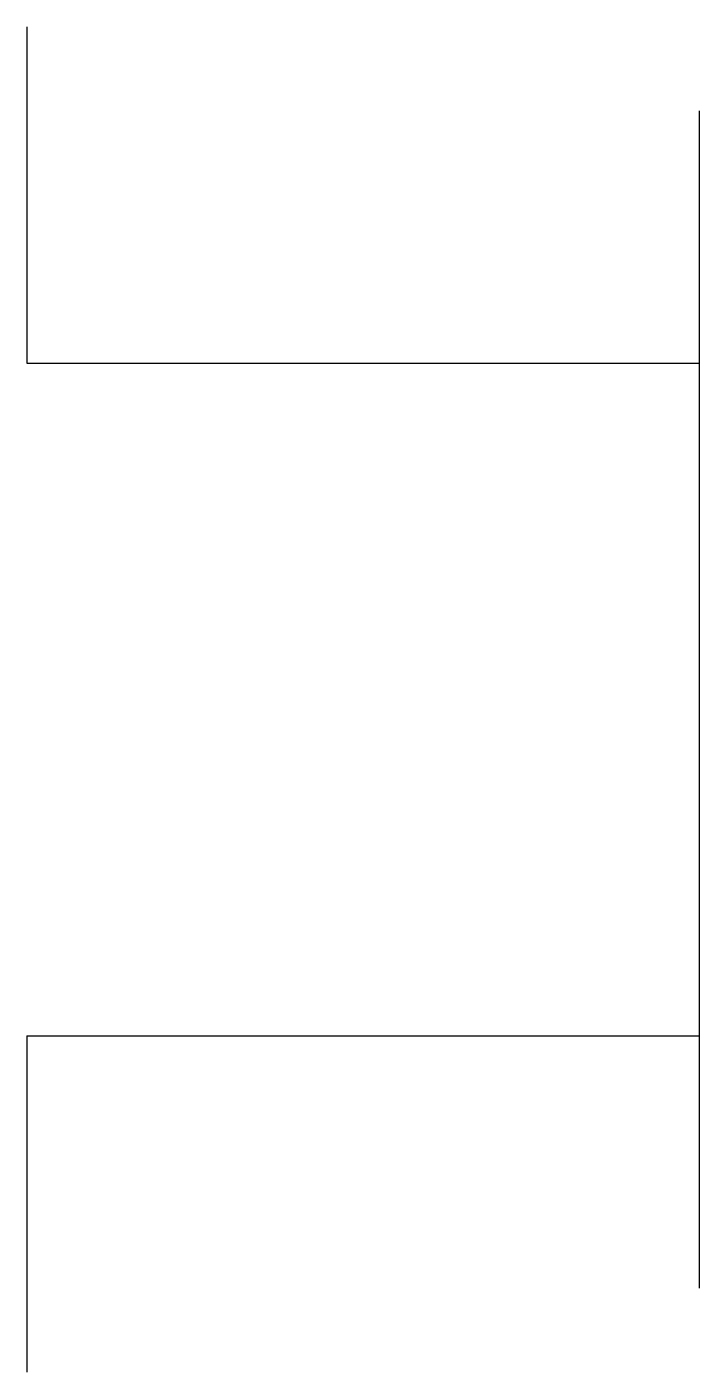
# Model space of a CAD drawing. Extents: x 0 to 1, y 0 to 2.
import ezdxf

# ---------------------------------------------------------------- set-up
doc = ezdxf.new("R2010")
doc.units = 0

msp = doc.modelspace()

# ---------------------------------------------------------------- linework, layer by layer
for p, q in [((0, 2), (0, 1.5)), ((1, 1.875), (1, 0.125)), ((0, 1.5), (1, 1.5)), ((0, 0.5), (0, 0)), ((0, 0.5), (1, 0.5))]:
    msp.add_line(p, q)

doc.saveas('drawing.dxf')
